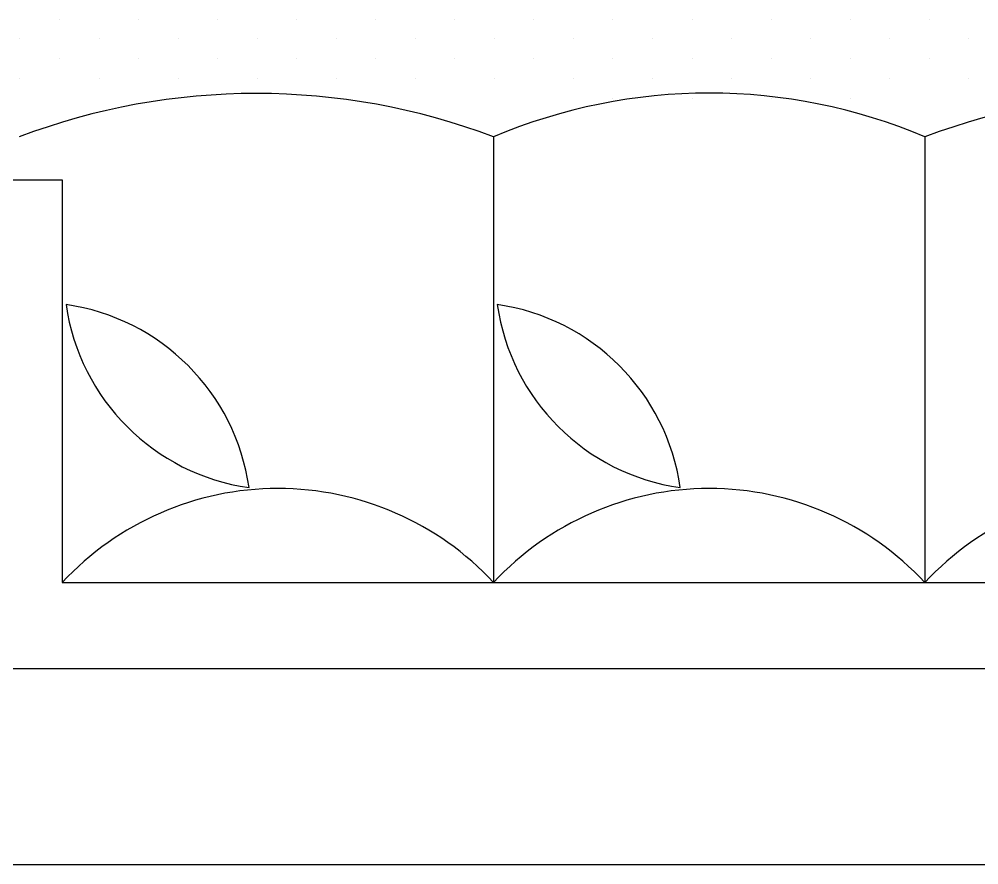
# Model space of a CAD drawing. Header units: millimetres. Extents: x 512961 to 1001058, y -961995 to -458543.
# Drawn here: x 787713 to 788888, y -918761 to -917726 of the extents above; entities that cross this region are included whole.
import ezdxf

# ---------------------------------------------------------------- set-up
doc = ezdxf.new("R2010")
doc.units = ezdxf.units.MM
doc.header["$MEASUREMENT"] = 0
doc.layers.get('0').update_dxf_attribs({"linetype": 'CONTINUOUS'})
doc.layers.add('WINDOW', color=5, linetype='CONTINUOUS')
doc.layers.add('装饰细节', color=1, linetype='CONTINUOUS')

msp = doc.modelspace()

# ---------------------------------------------------------------- linework, layer by layer
at = {"color": 8}
for p, q in [((787762.6, -917725.7), (787762.6, -917725.7)), ((787859.4, -917725.7), (787859.4, -917725.7)), ((787956.2, -917725.7), (787956.2, -917725.7)), ((788053, -917725.7), (788053, -917725.7)), ((788149.8, -917725.7), (788149.8, -917725.7)), ((788246.6, -917725.7), (788246.6, -917725.7)), ((788343.4, -917725.7), (788343.4, -917725.7)), ((788440.2, -917725.7), (788440.2, -917725.7)), ((788537, -917725.7), (788537, -917725.7)), ((788633.8, -917725.7), (788633.8, -917725.7)), ((788730.6, -917725.7), (788730.6, -917725.7)), ((788827.4, -917725.7), (788827.4, -917725.7)), ((787714.2, -917749.9), (787714.2, -917749.9)), ((787811, -917749.9), (787811, -917749.9)), ((787907.8, -917749.9), (787907.8, -917749.9)), ((788004.6, -917749.9), (788004.6, -917749.9)), ((788101.4, -917749.9), (788101.4, -917749.9)), ((788198.2, -917749.9), (788198.2, -917749.9)), ((788295, -917749.9), (788295, -917749.9)), ((788391.8, -917749.9), (788391.8, -917749.9)), ((788488.6, -917749.9), (788488.6, -917749.9)), ((788585.4, -917749.9), (788585.4, -917749.9)), ((788682.2, -917749.9), (788682.2, -917749.9)), ((788779, -917749.9), (788779, -917749.9)), ((788875.8, -917749.9), (788875.8, -917749.9)), ((787762.6, -917774.1), (787762.6, -917774.1)), ((787859.4, -917774.1), (787859.4, -917774.1)), ((787956.2, -917774.1), (787956.2, -917774.1)), ((788053, -917774.1), (788053, -917774.1)), ((788149.8, -917774.1), (788149.8, -917774.1)), ((788246.6, -917774.1), (788246.6, -917774.1)), ((788343.4, -917774.1), (788343.4, -917774.1)), ((788440.2, -917774.1), (788440.2, -917774.1)), ((788537, -917774.1), (788537, -917774.1)), ((788633.8, -917774.1), (788633.8, -917774.1)), ((788730.6, -917774.1), (788730.6, -917774.1)), ((788827.4, -917774.1), (788827.4, -917774.1)), ((787714.2, -917798.3), (787714.2, -917798.3)), ((787811, -917798.3), (787811, -917798.3)), ((787907.8, -917798.3), (787907.8, -917798.3)), ((788004.6, -917798.3), (788004.6, -917798.3)), ((788101.4, -917798.3), (788101.4, -917798.3)), ((788198.2, -917798.3), (788198.2, -917798.3)), ((788295, -917798.3), (788295, -917798.3)), ((788391.8, -917798.3), (788391.8, -917798.3)), ((788488.6, -917798.3), (788488.6, -917798.3)), ((788585.4, -917798.3), (788585.4, -917798.3)), ((788682.2, -917798.3), (788682.2, -917798.3)), ((788779, -917798.3), (788779, -917798.3)), ((788875.8, -917798.3), (788875.8, -917798.3)), ((788440.2, -917822.5), (788440.2, -917822.5)), ((788537, -917822.5), (788537, -917822.5)), ((788633.8, -917822.5), (788633.8, -917822.5)), ((788730.6, -917822.5), (788730.6, -917822.5)), ((788294.1, -917869.7), (788294.1, -918415.3)), ((788822.1, -917869.7), (788822.1, -918415.3))]:
    msp.add_line(p, q, dxfattribs=at)
at = {"layer": 'WINDOW'}
for p, q in [((790213.5, -918520.9), (785383.5, -918520.9)), ((790453.5, -918760.9), (785143.5, -918760.9))]:
    msp.add_line(p, q, dxfattribs=at)
at = {"layer": '装饰细节', "color": 147}
for p, q in [((787660.5, -917922.5), (787766.1, -917922.5)), ((787766.1, -917922.5), (787766.1, -918415.3)), ((787766.1, -918415.3), (789350.1, -918415.3)), ((789455.7, -918520.9), (787660.5, -918520.9))]:
    msp.add_line(p, q, dxfattribs=at)
for centre, radius, start, end in [((788003.7, -918637.3), 820.7, 69.2777, 110.7223), ((788558.1, -918492.9), 676.8, 67.0423, 112.9577), ((789112.5, -918637.3), 820.7, 69.2777, 110.7223), ((788032, -918037.8), 264, 188.1301, 261.8699), ((787733.3, -918336.4), 264, 8.1301, 81.8699), ((788560, -918037.8), 264, 188.1301, 261.8699), ((788261.3, -918336.4), 264, 8.1301, 81.8699), ((788030.1, -918660.6), 360.4, 42.8972, 137.1028), ((788558.1, -918660.6), 360.4, 42.8972, 137.1028), ((789086.1, -918660.6), 360.4, 42.8972, 137.1028)]:
    msp.add_arc(centre, radius, start, end, dxfattribs=at)

doc.saveas('drawing.dxf')
